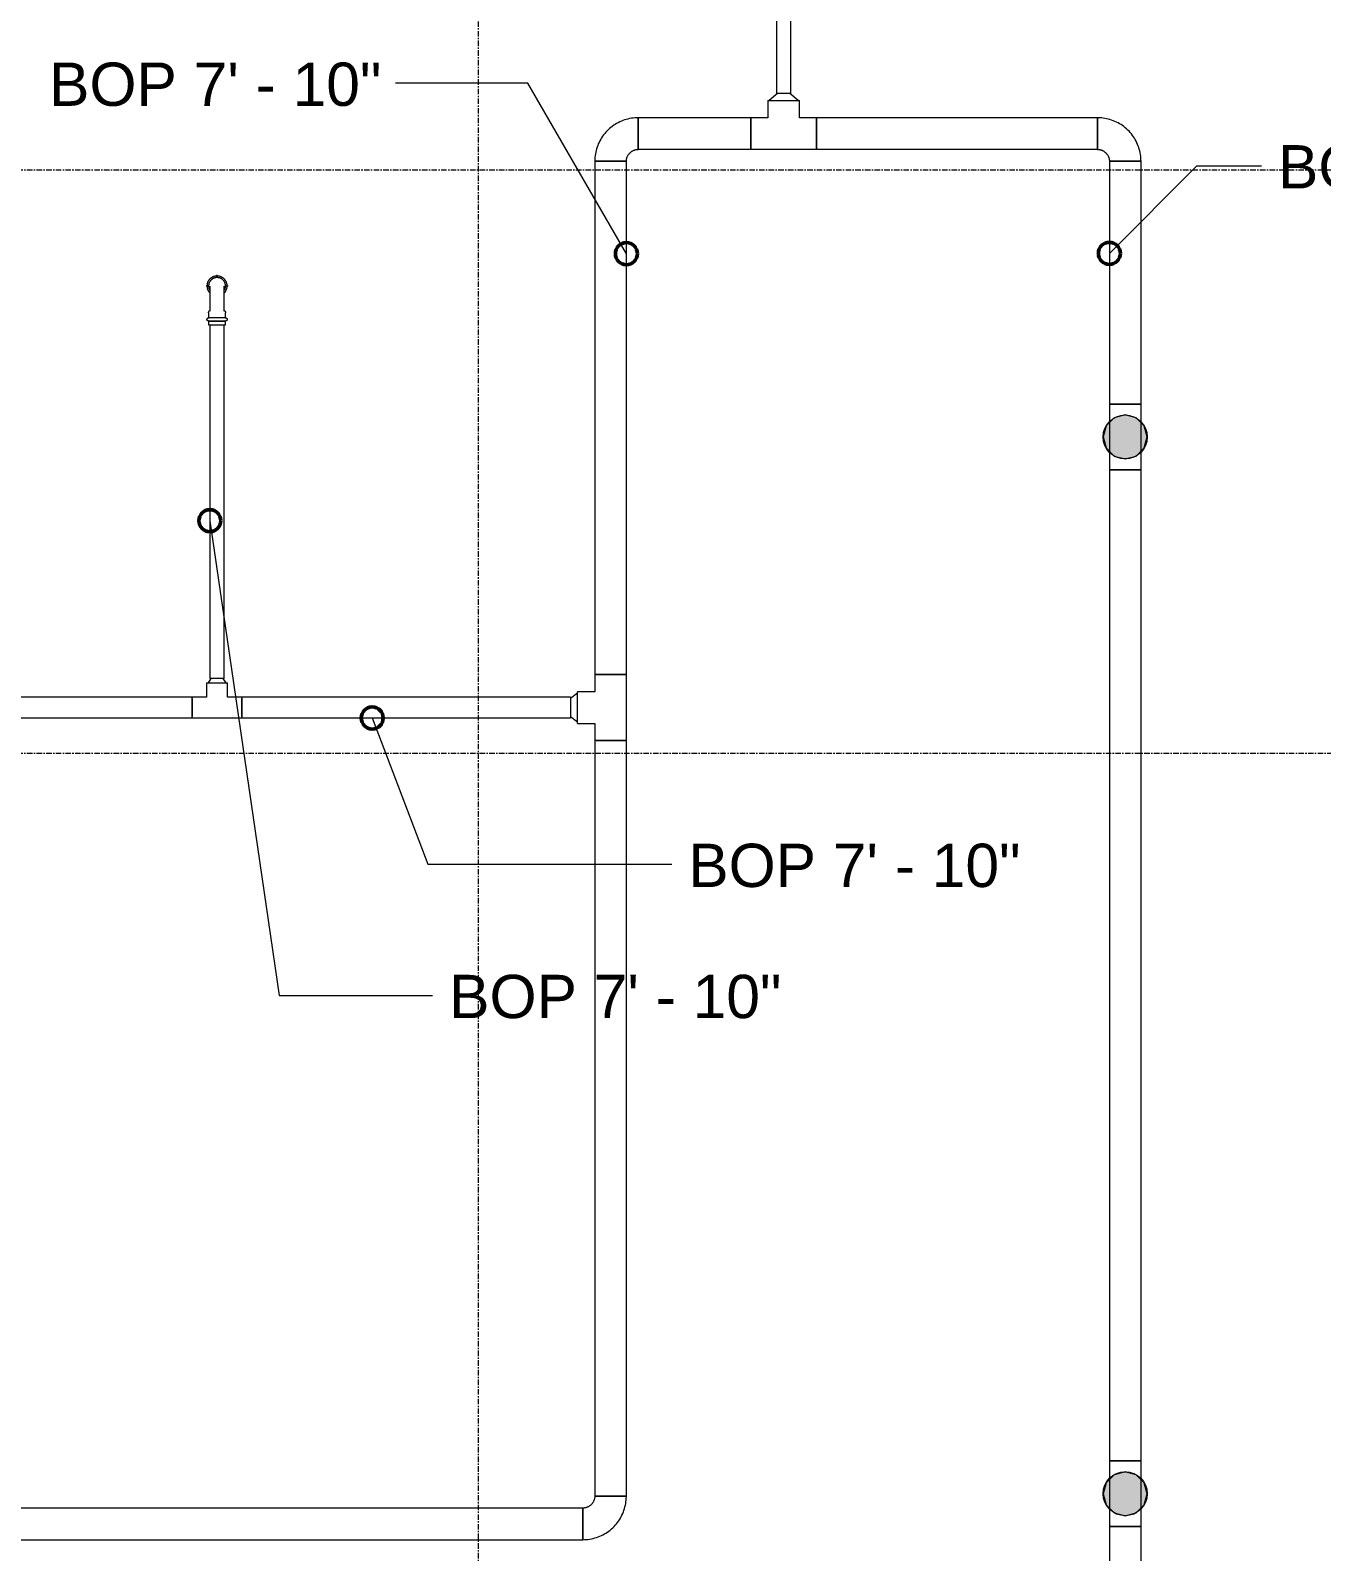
# Model space of a CAD drawing. Header units: inches. Extents: x -3679 to 241, y -496 to 1784.
# Drawn here: x -385.7 to -268.4, y 614.5 to 752.7 of the extents above; entities that cross this region are included whole.
import ezdxf

# ---------------------------------------------------------------- set-up
doc = ezdxf.new("R2010")
doc.units = ezdxf.units.IN
doc.header["$MEASUREMENT"] = 0
doc.linetypes.add('Grid Line', pattern=[0.875, 0.5, -0.125, 0.125, -0.125])
for name, color, linetype, lineweight in [('A-ANNO-NOTE', 250, 'Continuous', 9), ('G-ANNO-DIMS', 251, 'Continuous', 9), ('P-PIPE', 1, 'Continuous', 9), ('P-PIPE-CNTR', 1, 'Continuous', 9), ('S-GRID', 8, 'Continuous', 9)]:
    doc.layers.add(name, color=color, linetype=linetype, lineweight=lineweight)
doc.styles.add('Arial', font='arial.ttf', dxfattribs={"height": 3.934132})

# ---------------------------------------------------------------- blocks, each defined once
blk = doc.blocks.new('Elbow - Welded - Generic - Standard-1127339-SECOND LEVEL')
at = {"layer": 'P-PIPE'}
for p, q in [((-2.52, 1.25), (-2.52, 1.39)), ((-1.39, 2.52), (-1.25, 2.52)), ((-1.24, 2.52), (-1.02, 2.52)), ((-1.02, 2.52), (-0.72, 2.52)), ((-0.72, 2.52), (-0.37, 2.52)), ((-0.37, 2.52), (0.37, 2.52)), ((0.37, 2.52), (0.72, 2.52)), ((0.72, 2.52), (1.02, 2.52)), ((1.02, 2.52), (1.24, 2.52)), ((1.25, 2.52), (1.39, 2.52)), ((-2.52, 1.02), (-2.52, 1.24)), ((-2.52, 0.72), (-2.52, 1.02)), ((-2.52, 0.37), (-2.52, 0.72)), ((-2.52, -0.37), (-2.52, 0.37)), ((-2.52, -0.72), (-2.52, -0.37)), ((-2.52, -1.02), (-2.52, -0.72)), ((-2.52, -1.24), (-2.52, -1.02)), ((-2.52, -1.39), (-2.52, -1.25))]:
    blk.add_line(p, q, dxfattribs=at)
at = {"layer": 'P-PIPE', "flags": 128}
for points in [[(-2.52, -1.44), (-2.36, -1.43), (-2.2, -1.42), (-2.05, -1.41), (-1.89, -1.39), (-1.73, -1.36), (-1.58, -1.32), (-1.43, -1.28), (-1.28, -1.24), (-1.13, -1.18), (-0.98, -1.12), (-0.83, -1.06), (-0.69, -0.99), (-0.55, -0.91), (-0.42, -0.83), (-0.29, -0.75), (-0.16, -0.65), (-0.03, -0.56), (0.09, -0.45), (0.21, -0.35), (0.32, -0.24), (0.43, -0.12), (0.53, 0), (0.63, 0.12), (0.72, 0.25), (0.81, 0.38), (0.89, 0.52), (0.97, 0.65), (1.04, 0.8), (1.11, 0.94), (1.17, 1.09), (1.22, 1.23), (1.27, 1.39), (1.31, 1.54), (1.35, 1.69), (1.38, 1.85), (1.4, 2), (1.42, 2.16), (1.43, 2.32), (1.44, 2.48), (1.44, 2.52)], [(-1.44, 2.52), (-1.44, 2.48), (-1.44, 2.43), (-1.44, 2.39), (-1.45, 2.35), (-1.46, 2.3), (-1.47, 2.26), (-1.48, 2.22), (-1.49, 2.18), (-1.51, 2.14), (-1.52, 2.1), (-1.54, 2.06), (-1.56, 2.02), (-1.58, 1.98), (-1.6, 1.94), (-1.63, 1.91), (-1.65, 1.87), (-1.68, 1.84), (-1.71, 1.81), (-1.73, 1.77), (-1.77, 1.74), (-1.8, 1.71), (-1.83, 1.69), (-1.86, 1.66), (-1.9, 1.63), (-1.93, 1.61), (-1.97, 1.59), (-2.01, 1.56), (-2.05, 1.55), (-2.09, 1.53), (-2.13, 1.51), (-2.17, 1.5), (-2.21, 1.48), (-2.25, 1.47), (-2.29, 1.46), (-2.34, 1.45), (-2.38, 1.45), (-2.42, 1.44), (-2.46, 1.44), (-2.51, 1.44), (-2.52, 1.44)]]:
    blk.add_lwpolyline(points, dxfattribs=at)
blk = doc.blocks.new('Victaulic-VicPress316-Elbow 90-45deg Style P568_P571 - Standard-523083-SECOND LEVEL')
at = {"layer": 'P-PIPE'}
for p, q in [((-3178.28, 1233.46), (-3178.28, 1232.57)), ((-3176.97, 1232.57), (-3176.97, 1233.46)), ((-3178.39, 1232.42), (-3178.39, 1231.96)), ((-3177.63, 1231.96), (-3178.39, 1231.96)), ((-3178.39, 1231.67), (-3178.39, 1231.33)), ((-3177.63, 1231.67), (-3178.39, 1231.67)), ((-3178.39, 1231.33), (-3177.63, 1231.33)), ((-3176.86, 1231.96), (-3177.63, 1231.96)), ((-3176.86, 1231.67), (-3177.63, 1231.67)), ((-3177.63, 1231.33), (-3176.86, 1231.33)), ((-3176.86, 1231.96), (-3176.86, 1232.42)), ((-3176.86, 1231.33), (-3176.86, 1231.67))]:
    blk.add_line(p, q, dxfattribs=at)
at = {"layer": 'P-PIPE', "flags": 128}
for points in [[(-3177.63, 1235.77), (-3177.66, 1235.77), (-3177.7, 1235.76), (-3177.73, 1235.76), (-3177.77, 1235.76), (-3177.81, 1235.75), (-3177.84, 1235.74), (-3177.88, 1235.73), (-3177.91, 1235.72), (-3177.95, 1235.71), (-3177.98, 1235.69), (-3178.01, 1235.68), (-3178.05, 1235.66), (-3178.08, 1235.65), (-3178.11, 1235.63), (-3178.14, 1235.61), (-3178.17, 1235.59), (-3178.2, 1235.56), (-3178.23, 1235.54), (-3178.25, 1235.52), (-3178.28, 1235.49), (-3178.3, 1235.46), (-3178.33, 1235.44), (-3178.35, 1235.41), (-3178.37, 1235.38), (-3178.39, 1235.35), (-3178.41, 1235.32), (-3178.43, 1235.28), (-3178.45, 1235.25), (-3178.46, 1235.22), (-3178.48, 1235.19), (-3178.49, 1235.15), (-3178.5, 1235.12), (-3178.51, 1235.08), (-3178.52, 1235.05), (-3178.52, 1235.01), (-3178.53, 1234.97), (-3178.53, 1234.94), (-3178.54, 1234.9), (-3178.54, 1234.86), (-3178.54, 1234.83), (-3178.53, 1234.79), (-3178.53, 1234.76), (-3178.53, 1234.72), (-3178.52, 1234.68), (-3178.51, 1234.65), (-3178.5, 1234.61), (-3178.49, 1234.58), (-3178.48, 1234.54), (-3178.47, 1234.51), (-3178.45, 1234.48), (-3178.44, 1234.44), (-3178.42, 1234.41), (-3178.4, 1234.38), (-3178.38, 1234.35), (-3178.36, 1234.32), (-3178.34, 1234.29), (-3178.32, 1234.26), (-3178.29, 1234.23)], [(-3177.63, 1235.62), (-3177.66, 1235.62), (-3177.69, 1235.62), (-3177.72, 1235.62), (-3177.75, 1235.61), (-3177.78, 1235.61), (-3177.81, 1235.6), (-3177.84, 1235.59), (-3177.87, 1235.58), (-3177.9, 1235.57), (-3177.92, 1235.56), (-3177.95, 1235.55), (-3177.98, 1235.53), (-3178.01, 1235.52), (-3178.03, 1235.5), (-3178.06, 1235.49), (-3178.08, 1235.47), (-3178.11, 1235.45), (-3178.13, 1235.43), (-3178.15, 1235.41), (-3178.17, 1235.39), (-3178.2, 1235.37), (-3178.22, 1235.34), (-3178.23, 1235.32), (-3178.25, 1235.29), (-3178.27, 1235.27), (-3178.29, 1235.24), (-3178.3, 1235.22), (-3178.31, 1235.19), (-3178.33, 1235.16), (-3178.34, 1235.13), (-3178.35, 1235.1), (-3178.36, 1235.07), (-3178.37, 1235.05), (-3178.37, 1235.02), (-3178.38, 1234.99), (-3178.38, 1234.95), (-3178.39, 1234.92), (-3178.39, 1234.89), (-3178.39, 1234.86), (-3178.39, 1234.83), (-3178.39, 1234.8), (-3178.39, 1234.77), (-3178.38, 1234.74), (-3178.38, 1234.71), (-3178.37, 1234.68), (-3178.36, 1234.65), (-3178.36, 1234.62), (-3178.35, 1234.59), (-3178.33, 1234.56), (-3178.32, 1234.54), (-3178.31, 1234.51), (-3178.29, 1234.48), (-3178.28, 1234.46)], [(-3176.97, 1234.22), (-3176.95, 1234.25), (-3176.92, 1234.27), (-3176.9, 1234.3), (-3176.88, 1234.33), (-3176.86, 1234.36), (-3176.84, 1234.39), (-3176.82, 1234.42), (-3176.8, 1234.46), (-3176.79, 1234.49), (-3176.77, 1234.52), (-3176.76, 1234.56), (-3176.75, 1234.59), (-3176.74, 1234.63), (-3176.73, 1234.66), (-3176.73, 1234.7), (-3176.72, 1234.74), (-3176.72, 1234.77), (-3176.71, 1234.81), (-3176.71, 1234.85), (-3176.71, 1234.88), (-3176.72, 1234.92), (-3176.72, 1234.95), (-3176.72, 1234.99), (-3176.73, 1235.03), (-3176.74, 1235.06), (-3176.75, 1235.1), (-3176.76, 1235.13), (-3176.77, 1235.17), (-3176.78, 1235.2), (-3176.8, 1235.23), (-3176.81, 1235.27), (-3176.83, 1235.3), (-3176.85, 1235.33), (-3176.87, 1235.36), (-3176.89, 1235.39), (-3176.91, 1235.42), (-3176.93, 1235.45), (-3176.96, 1235.48), (-3176.98, 1235.5), (-3177.01, 1235.53), (-3177.04, 1235.55), (-3177.06, 1235.57), (-3177.09, 1235.6), (-3177.12, 1235.62), (-3177.15, 1235.64), (-3177.19, 1235.65), (-3177.22, 1235.67), (-3177.25, 1235.69), (-3177.29, 1235.7), (-3177.32, 1235.71), (-3177.35, 1235.73), (-3177.39, 1235.74), (-3177.42, 1235.74), (-3177.46, 1235.75), (-3177.5, 1235.76), (-3177.53, 1235.76), (-3177.57, 1235.77), (-3177.61, 1235.77), (-3177.63, 1235.77)], [(-3176.96, 1234.47), (-3176.95, 1234.49), (-3176.94, 1234.52), (-3176.92, 1234.55), (-3176.91, 1234.58), (-3176.9, 1234.61), (-3176.89, 1234.64), (-3176.88, 1234.66), (-3176.88, 1234.69), (-3176.87, 1234.72), (-3176.87, 1234.75), (-3176.86, 1234.79), (-3176.86, 1234.82), (-3176.86, 1234.85), (-3176.86, 1234.88), (-3176.86, 1234.91), (-3176.86, 1234.94), (-3176.87, 1234.97), (-3176.87, 1235), (-3176.88, 1235.03), (-3176.89, 1235.06), (-3176.89, 1235.09), (-3176.9, 1235.12), (-3176.92, 1235.15), (-3176.93, 1235.17), (-3176.94, 1235.2), (-3176.96, 1235.23), (-3176.97, 1235.25), (-3176.99, 1235.28), (-3177.01, 1235.31), (-3177.02, 1235.33), (-3177.04, 1235.35), (-3177.06, 1235.38), (-3177.09, 1235.4), (-3177.11, 1235.42), (-3177.13, 1235.44), (-3177.15, 1235.46), (-3177.18, 1235.48), (-3177.2, 1235.5), (-3177.23, 1235.51), (-3177.26, 1235.53), (-3177.28, 1235.54), (-3177.31, 1235.55), (-3177.34, 1235.57), (-3177.37, 1235.58), (-3177.4, 1235.59), (-3177.43, 1235.6), (-3177.46, 1235.6), (-3177.49, 1235.61), (-3177.52, 1235.61), (-3177.55, 1235.62), (-3177.58, 1235.62), (-3177.61, 1235.62), (-3177.63, 1235.62)], [(-3178.28, 1234.85), (-3178.28, 1234.85), (-3178.28, 1234.85), (-3178.28, 1234.84), (-3178.28, 1234.84), (-3178.28, 1234.83), (-3178.28, 1234.81), (-3178.28, 1234.8), (-3178.28, 1234.78), (-3178.28, 1234.77), (-3178.28, 1234.74), (-3178.28, 1234.72), (-3178.28, 1234.7), (-3178.28, 1234.67), (-3178.28, 1234.64), (-3178.28, 1234.61), (-3178.28, 1234.58), (-3178.28, 1234.55), (-3178.28, 1234.51), (-3178.28, 1234.47), (-3178.28, 1234.43), (-3178.28, 1234.39), (-3178.28, 1234.35), (-3178.28, 1234.31), (-3178.28, 1234.26), (-3178.28, 1234.21), (-3178.28, 1234.17), (-3178.28, 1234.12), (-3178.28, 1234.07), (-3178.28, 1234.02), (-3178.28, 1233.97), (-3178.28, 1233.91), (-3178.28, 1233.86), (-3178.28, 1233.81), (-3178.28, 1233.75), (-3178.28, 1233.7), (-3178.28, 1233.64), (-3178.28, 1233.59), (-3178.28, 1233.53), (-3178.28, 1233.48), (-3178.28, 1233.46)], [(-3176.97, 1233.46), (-3176.97, 1233.52), (-3176.97, 1233.57), (-3176.97, 1233.63), (-3176.97, 1233.68), (-3176.97, 1233.74), (-3176.97, 1233.79), (-3176.97, 1233.85), (-3176.97, 1233.9), (-3176.97, 1233.95), (-3176.97, 1234), (-3176.97, 1234.06), (-3176.97, 1234.11), (-3176.97, 1234.15), (-3176.97, 1234.2), (-3176.97, 1234.25), (-3176.97, 1234.29), (-3176.97, 1234.34), (-3176.97, 1234.38), (-3176.97, 1234.42), (-3176.97, 1234.46), (-3176.97, 1234.5), (-3176.97, 1234.54), (-3176.97, 1234.57), (-3176.97, 1234.6), (-3176.97, 1234.63), (-3176.97, 1234.66), (-3176.97, 1234.69), (-3176.97, 1234.72), (-3176.97, 1234.74), (-3176.97, 1234.76), (-3176.97, 1234.78), (-3176.97, 1234.8), (-3176.97, 1234.81), (-3176.97, 1234.82), (-3176.97, 1234.83), (-3176.97, 1234.84), (-3176.97, 1234.85), (-3176.97, 1234.85), (-3176.97, 1234.85), (-3176.97, 1234.85)], [(-3178.39, 1232.42), (-3178.39, 1232.43), (-3178.39, 1232.44), (-3178.39, 1232.45), (-3178.39, 1232.46), (-3178.39, 1232.47), (-3178.38, 1232.48), (-3178.38, 1232.49), (-3178.38, 1232.5), (-3178.37, 1232.51), (-3178.37, 1232.52), (-3178.37, 1232.53), (-3178.36, 1232.54), (-3178.36, 1232.55), (-3178.35, 1232.56), (-3178.34, 1232.57), (-3178.34, 1232.58), (-3178.33, 1232.59), (-3178.32, 1232.6), (-3178.32, 1232.6), (-3178.31, 1232.61), (-3178.3, 1232.62), (-3178.29, 1232.63), (-3178.28, 1232.63), (-3178.28, 1232.63)], [(-3176.97, 1232.63), (-3176.96, 1232.63), (-3176.95, 1232.62), (-3176.94, 1232.61), (-3176.93, 1232.61), (-3176.93, 1232.6), (-3176.92, 1232.59), (-3176.91, 1232.58), (-3176.91, 1232.57), (-3176.9, 1232.56), (-3176.9, 1232.55), (-3176.89, 1232.54), (-3176.89, 1232.53), (-3176.88, 1232.52), (-3176.88, 1232.51), (-3176.87, 1232.5), (-3176.87, 1232.49), (-3176.87, 1232.48), (-3176.86, 1232.47), (-3176.86, 1232.46), (-3176.86, 1232.45), (-3176.86, 1232.44), (-3176.86, 1232.43), (-3176.86, 1232.42), (-3176.86, 1232.42)], [(-3178.39, 1231.67), (-3178.4, 1231.67), (-3178.4, 1231.67), (-3178.41, 1231.67), (-3178.41, 1231.68), (-3178.42, 1231.68), (-3178.43, 1231.68), (-3178.43, 1231.68), (-3178.44, 1231.68), (-3178.44, 1231.68), (-3178.45, 1231.68), (-3178.45, 1231.69), (-3178.46, 1231.69), (-3178.46, 1231.69), (-3178.47, 1231.7), (-3178.47, 1231.7), (-3178.48, 1231.7), (-3178.48, 1231.71), (-3178.49, 1231.71), (-3178.49, 1231.71), (-3178.5, 1231.72), (-3178.5, 1231.72), (-3178.5, 1231.73), (-3178.51, 1231.73), (-3178.51, 1231.74), (-3178.51, 1231.74), (-3178.52, 1231.75), (-3178.52, 1231.75), (-3178.52, 1231.76), (-3178.52, 1231.76), (-3178.53, 1231.77), (-3178.53, 1231.77), (-3178.53, 1231.78), (-3178.53, 1231.78), (-3178.53, 1231.79), (-3178.53, 1231.79), (-3178.54, 1231.8), (-3178.54, 1231.81), (-3178.54, 1231.81), (-3178.54, 1231.82), (-3178.54, 1231.82), (-3178.54, 1231.83), (-3178.54, 1231.83), (-3178.54, 1231.84), (-3178.53, 1231.85), (-3178.53, 1231.85), (-3178.53, 1231.86), (-3178.53, 1231.86), (-3178.53, 1231.87), (-3178.53, 1231.87), (-3178.52, 1231.88), (-3178.52, 1231.88), (-3178.52, 1231.89), (-3178.52, 1231.89), (-3178.51, 1231.9), (-3178.51, 1231.9), (-3178.51, 1231.91), (-3178.5, 1231.91), (-3178.5, 1231.92), (-3178.49, 1231.92), (-3178.49, 1231.93), (-3178.49, 1231.93), (-3178.48, 1231.93), (-3178.48, 1231.94), (-3178.47, 1231.94), (-3178.47, 1231.94), (-3178.46, 1231.95), (-3178.46, 1231.95), (-3178.45, 1231.95), (-3178.45, 1231.95), (-3178.44, 1231.96), (-3178.43, 1231.96), (-3178.43, 1231.96), (-3178.42, 1231.96), (-3178.42, 1231.96), (-3178.41, 1231.96), (-3178.41, 1231.96), (-3178.4, 1231.96), (-3178.39, 1231.96), (-3178.39, 1231.96)], [(-3177.63, 1231.96), (-3177.66, 1231.96), (-3177.69, 1231.96), (-3177.72, 1231.96), (-3177.75, 1231.96), (-3177.78, 1231.96), (-3177.81, 1231.96), (-3177.84, 1231.96), (-3177.87, 1231.96), (-3177.9, 1231.96), (-3177.92, 1231.96), (-3177.95, 1231.96), (-3177.98, 1231.96), (-3178.01, 1231.96), (-3178.03, 1231.96), (-3178.06, 1231.96), (-3178.08, 1231.96), (-3178.11, 1231.96), (-3178.13, 1231.96), (-3178.15, 1231.96), (-3178.17, 1231.96), (-3178.2, 1231.96), (-3178.22, 1231.96), (-3178.23, 1231.96), (-3178.25, 1231.96), (-3178.27, 1231.96), (-3178.29, 1231.96), (-3178.3, 1231.96), (-3178.31, 1231.96), (-3178.33, 1231.96), (-3178.34, 1231.96), (-3178.35, 1231.96), (-3178.36, 1231.96), (-3178.37, 1231.96), (-3178.37, 1231.96), (-3178.38, 1231.96), (-3178.38, 1231.96), (-3178.39, 1231.96), (-3178.39, 1231.96), (-3178.39, 1231.96), (-3178.39, 1231.96)], [(-3178.39, 1231.96), (-3178.39, 1231.96), (-3178.39, 1231.96), (-3178.39, 1231.96), (-3178.38, 1231.96), (-3178.38, 1231.96), (-3178.37, 1231.96), (-3178.36, 1231.96), (-3178.35, 1231.96)], [(-3178.35, 1231.67), (-3178.36, 1231.67), (-3178.37, 1231.67), (-3178.37, 1231.67), (-3178.38, 1231.67), (-3178.38, 1231.67), (-3178.39, 1231.67), (-3178.39, 1231.67), (-3178.39, 1231.67), (-3178.39, 1231.67)], [(-3178.39, 1231.67), (-3178.39, 1231.67), (-3178.39, 1231.67), (-3178.39, 1231.67), (-3178.38, 1231.67), (-3178.38, 1231.67), (-3178.37, 1231.67), (-3178.36, 1231.67), (-3178.35, 1231.67), (-3178.34, 1231.67), (-3178.33, 1231.67), (-3178.32, 1231.67), (-3178.3, 1231.67), (-3178.29, 1231.67), (-3178.27, 1231.67), (-3178.26, 1231.67), (-3178.24, 1231.67), (-3178.22, 1231.67), (-3178.2, 1231.67), (-3178.18, 1231.67), (-3178.16, 1231.67), (-3178.14, 1231.67), (-3178.11, 1231.67), (-3178.09, 1231.67), (-3178.06, 1231.67), (-3178.04, 1231.67), (-3178.01, 1231.67), (-3177.99, 1231.67), (-3177.96, 1231.67), (-3177.93, 1231.67), (-3177.9, 1231.67), (-3177.87, 1231.67), (-3177.84, 1231.67), (-3177.82, 1231.67), (-3177.79, 1231.67), (-3177.76, 1231.67), (-3177.72, 1231.67), (-3177.69, 1231.67), (-3177.66, 1231.67), (-3177.63, 1231.67), (-3177.63, 1231.67)], [(-3176.86, 1231.96), (-3176.86, 1231.96), (-3176.86, 1231.96), (-3176.86, 1231.96), (-3176.87, 1231.96), (-3176.87, 1231.96), (-3176.88, 1231.96), (-3176.89, 1231.96), (-3176.9, 1231.96), (-3176.91, 1231.96), (-3176.92, 1231.96), (-3176.93, 1231.96), (-3176.95, 1231.96), (-3176.96, 1231.96), (-3176.98, 1231.96), (-3176.99, 1231.96), (-3177.01, 1231.96), (-3177.03, 1231.96), (-3177.05, 1231.96), (-3177.07, 1231.96), (-3177.09, 1231.96), (-3177.11, 1231.96), (-3177.14, 1231.96), (-3177.16, 1231.96), (-3177.19, 1231.96), (-3177.21, 1231.96), (-3177.24, 1231.96), (-3177.26, 1231.96), (-3177.29, 1231.96), (-3177.32, 1231.96), (-3177.35, 1231.96), (-3177.38, 1231.96), (-3177.41, 1231.96), (-3177.43, 1231.96), (-3177.46, 1231.96), (-3177.49, 1231.96), (-3177.53, 1231.96), (-3177.56, 1231.96), (-3177.59, 1231.96), (-3177.62, 1231.96), (-3177.63, 1231.96)], [(-3177.63, 1231.67), (-3177.59, 1231.67), (-3177.56, 1231.67), (-3177.53, 1231.67), (-3177.5, 1231.67), (-3177.47, 1231.67), (-3177.44, 1231.67), (-3177.41, 1231.67), (-3177.38, 1231.67), (-3177.35, 1231.67), (-3177.33, 1231.67), (-3177.3, 1231.67), (-3177.27, 1231.67), (-3177.24, 1231.67), (-3177.22, 1231.67), (-3177.19, 1231.67), (-3177.17, 1231.67), (-3177.14, 1231.67), (-3177.12, 1231.67), (-3177.1, 1231.67), (-3177.08, 1231.67), (-3177.05, 1231.67), (-3177.03, 1231.67), (-3177.02, 1231.67), (-3177, 1231.67), (-3176.98, 1231.67), (-3176.96, 1231.67), (-3176.95, 1231.67), (-3176.94, 1231.67), (-3176.92, 1231.67), (-3176.91, 1231.67), (-3176.9, 1231.67), (-3176.89, 1231.67), (-3176.88, 1231.67), (-3176.88, 1231.67), (-3176.87, 1231.67), (-3176.87, 1231.67), (-3176.86, 1231.67), (-3176.86, 1231.67), (-3176.86, 1231.67), (-3176.86, 1231.67)], [(-3176.9, 1231.96), (-3176.89, 1231.96), (-3176.88, 1231.96), (-3176.88, 1231.96), (-3176.87, 1231.96), (-3176.87, 1231.96), (-3176.86, 1231.96), (-3176.86, 1231.96), (-3176.86, 1231.96), (-3176.86, 1231.96)], [(-3176.86, 1231.67), (-3176.86, 1231.67), (-3176.86, 1231.67), (-3176.86, 1231.67), (-3176.87, 1231.67), (-3176.87, 1231.67), (-3176.88, 1231.67), (-3176.89, 1231.67), (-3176.9, 1231.67)], [(-3176.86, 1231.96), (-3176.85, 1231.96), (-3176.85, 1231.96), (-3176.84, 1231.96), (-3176.84, 1231.96), (-3176.83, 1231.96), (-3176.82, 1231.96), (-3176.82, 1231.96), (-3176.81, 1231.96), (-3176.81, 1231.96), (-3176.8, 1231.95), (-3176.8, 1231.95), (-3176.79, 1231.95), (-3176.79, 1231.95), (-3176.78, 1231.94), (-3176.78, 1231.94), (-3176.77, 1231.94), (-3176.77, 1231.93), (-3176.76, 1231.93), (-3176.76, 1231.92), (-3176.75, 1231.92), (-3176.75, 1231.92), (-3176.75, 1231.91), (-3176.74, 1231.91), (-3176.74, 1231.9), (-3176.74, 1231.9), (-3176.73, 1231.89), (-3176.73, 1231.89), (-3176.73, 1231.88), (-3176.73, 1231.88), (-3176.72, 1231.87), (-3176.72, 1231.87), (-3176.72, 1231.86), (-3176.72, 1231.85), (-3176.72, 1231.85), (-3176.72, 1231.84), (-3176.71, 1231.84), (-3176.71, 1231.83), (-3176.71, 1231.83), (-3176.71, 1231.82), (-3176.71, 1231.81), (-3176.71, 1231.81), (-3176.71, 1231.8), (-3176.71, 1231.8), (-3176.72, 1231.79), (-3176.72, 1231.79), (-3176.72, 1231.78), (-3176.72, 1231.77), (-3176.72, 1231.77), (-3176.72, 1231.76), (-3176.73, 1231.76), (-3176.73, 1231.75), (-3176.73, 1231.75), (-3176.73, 1231.74), (-3176.74, 1231.74), (-3176.74, 1231.73), (-3176.74, 1231.73), (-3176.75, 1231.72), (-3176.75, 1231.72), (-3176.76, 1231.72), (-3176.76, 1231.71), (-3176.76, 1231.71), (-3176.77, 1231.7), (-3176.77, 1231.7), (-3176.78, 1231.7), (-3176.78, 1231.69), (-3176.79, 1231.69), (-3176.79, 1231.69), (-3176.8, 1231.69), (-3176.8, 1231.68), (-3176.81, 1231.68), (-3176.82, 1231.68), (-3176.82, 1231.68), (-3176.83, 1231.68), (-3176.83, 1231.68), (-3176.84, 1231.67), (-3176.84, 1231.67), (-3176.85, 1231.67), (-3176.86, 1231.67), (-3176.86, 1231.67)]]:
    blk.add_lwpolyline(points, dxfattribs=at)

msp = doc.modelspace()

# ---------------------------------------------------------------- hatches: boundary and pattern name
at = {"layer": 'A-ANNO-NOTE'}
for points in [[(-286.25, 713.74), (-285.25, 714.01), (-284.52, 714.74), (-284.25, 715.74), (-284.52, 716.74), (-285.25, 717.47), (-286.25, 717.74), (-287.25, 717.47), (-287.98, 716.74), (-288.25, 715.74), (-287.98, 714.74), (-287.25, 714.01)], [(-286.25, 617.74), (-285.25, 618.01), (-284.52, 618.74), (-284.25, 619.74), (-284.52, 620.74), (-285.25, 621.47), (-286.25, 621.74), (-287.25, 621.47), (-287.98, 620.74), (-288.25, 619.74), (-287.98, 618.74), (-287.25, 618.01)]]:
    msp.add_hatch(color=256, dxfattribs=at).paths.add_polyline_path(points, flags=0)
h = msp.add_hatch(color=256, dxfattribs=at)
edge = h.paths.add_edge_path(flags=0)
edge.add_arc((-286.25, 715.74), 2, 0, 360)
h = msp.add_hatch(color=256, dxfattribs=at)
edge = h.paths.add_edge_path(flags=0)
edge.add_arc((-286.25, 619.74), 2, 0, 360)

# ---------------------------------------------------------------- linework, layer by layer
for p, q in [((-287.25, 717.47), (-287.98, 716.74)), ((-286.25, 717.74), (-287.25, 717.47)), ((-285.25, 717.47), (-286.25, 717.74)), ((-284.52, 716.74), (-285.25, 717.47)), ((-287.98, 716.74), (-288.25, 715.74)), ((-284.25, 715.74), (-284.52, 716.74)), ((-288.25, 715.74), (-287.98, 714.74)), ((-287.98, 714.74), (-287.25, 714.01)), ((-285.25, 714.01), (-284.52, 714.74)), ((-284.52, 714.74), (-284.25, 715.74)), ((-287.25, 714.01), (-286.25, 713.74)), ((-286.25, 713.74), (-285.25, 714.01)), ((-287.98, 620.74), (-288.25, 619.74)), ((-287.25, 621.47), (-287.98, 620.74)), ((-286.25, 621.74), (-287.25, 621.47)), ((-285.25, 621.47), (-286.25, 621.74)), ((-284.52, 620.74), (-285.25, 621.47)), ((-284.25, 619.74), (-284.52, 620.74)), ((-288.25, 619.74), (-287.98, 618.74)), ((-284.52, 618.74), (-284.25, 619.74)), ((-287.98, 618.74), (-287.25, 618.01)), ((-287.25, 618.01), (-286.25, 617.74)), ((-286.25, 617.74), (-285.25, 618.01)), ((-285.25, 618.01), (-284.52, 618.74))]:
    msp.add_line(p, q, dxfattribs=at)
for centre in [(-286.25, 715.74), (-286.25, 619.74)]:
    msp.add_circle(centre, 2, dxfattribs=at)
at = {"layer": 'G-ANNO-DIMS'}
for p, q in [((-340.51, 747.88), (-352.54, 747.88)), ((-331.56, 732.39), (-340.51, 747.88)), ((-287.69, 732.42), (-279.73, 740.38)), ((-279.73, 740.38), (-273.87, 740.38)), ((-369.4, 708.13), (-363.09, 665.01)), ((-354.65, 690.21), (-349.6, 676.92)), ((-349.6, 676.92), (-327.44, 676.92)), ((-363.09, 665.01), (-349.16, 665.01))]:
    msp.add_line(p, q, dxfattribs=at)
at = {"layer": 'G-ANNO-DIMS', "lineweight": 50}
for centre in [(-331.56, 732.39), (-287.69, 732.42), (-369.4, 708.13), (-354.65, 690.21)]:
    msp.add_circle(centre, 1, dxfattribs=at)
at = {"layer": 'P-PIPE'}
for p, q in [((-317.93, 815.19), (-317.93, 746.95)), ((-316.62, 746.95), (-316.62, 815.19)), ((-318.71, 746.29), (-318.71, 744.74)), ((-318.71, 746.29), (-315.84, 746.29)), ((-317.84, 746.95), (-318.59, 746.29)), ((-316.62, 746.95), (-317.93, 746.95)), ((-315.96, 746.29), (-316.71, 746.95)), ((-315.84, 744.74), (-315.84, 746.29)), ((-320.27, 744.74), (-330.48, 744.74)), ((-330.48, 741.91), (-330.48, 744.74)), ((-318.71, 744.74), (-320.27, 744.74)), ((-320.27, 744.74), (-320.27, 744.02)), ((-320.27, 744.55), (-320.27, 744.69)), ((-320.27, 744.32), (-320.27, 744.55)), ((-320.27, 744.02), (-320.27, 744.32)), ((-320.27, 743.67), (-320.27, 744.02)), ((-320.27, 744.02), (-320.27, 741.87)), ((-320.27, 742.93), (-320.27, 743.67)), ((-314.28, 744.74), (-315.84, 744.74)), ((-288.77, 744.74), (-314.28, 744.74)), ((-314.28, 744.02), (-314.28, 744.74)), ((-314.28, 744.69), (-314.28, 744.55)), ((-314.28, 744.55), (-314.28, 744.32)), ((-314.28, 744.32), (-314.28, 744.02)), ((-314.28, 741.87), (-314.28, 744.02)), ((-314.28, 744.02), (-314.28, 743.67)), ((-314.28, 743.67), (-314.28, 742.93)), ((-288.77, 744.74), (-288.77, 741.91)), ((-320.27, 742.58), (-320.27, 742.93)), ((-320.27, 742.29), (-320.27, 742.58)), ((-320.27, 742.06), (-320.27, 742.29)), ((-320.27, 741.91), (-320.27, 742.06)), ((-314.28, 742.93), (-314.28, 742.58)), ((-314.28, 742.58), (-314.28, 742.29)), ((-314.28, 742.29), (-314.28, 742.06)), ((-314.28, 742.06), (-314.28, 741.91)), ((-334.44, 740.78), (-334.44, 694.15)), ((-334.44, 740.78), (-331.61, 740.78)), ((-331.61, 740.78), (-331.56, 740.78)), ((-331.56, 694.15), (-331.56, 740.78)), ((-330.48, 741.87), (-330.48, 741.91)), ((-330.48, 741.87), (-320.27, 741.87)), ((-320.27, 741.87), (-314.28, 741.87)), ((-314.28, 741.87), (-288.77, 741.87)), ((-288.77, 741.91), (-288.77, 741.87)), ((-287.69, 740.78), (-287.69, 718.73)), ((-287.69, 740.78), (-287.64, 740.78)), ((-287.64, 740.78), (-284.81, 740.78)), ((-284.81, 718.73), (-284.81, 740.78)), ((-369.4, 725.94), (-369.4, 693.81)), ((-368.09, 693.81), (-368.09, 725.94)), ((-284.81, 718.73), (-287.69, 718.73)), ((-287.69, 718.73), (-287.69, 712.75)), ((-287.64, 718.73), (-287.5, 718.73)), ((-287.49, 718.73), (-287.27, 718.73)), ((-287.27, 718.73), (-286.97, 718.73)), ((-286.97, 718.73), (-286.62, 718.73)), ((-286.62, 718.73), (-286.25, 718.73)), ((-286.25, 718.73), (-285.88, 718.73)), ((-285.88, 718.73), (-285.53, 718.73)), ((-285.53, 718.73), (-285.23, 718.73)), ((-285.23, 718.73), (-285.01, 718.73)), ((-285, 718.73), (-284.86, 718.73)), ((-284.81, 712.75), (-284.81, 718.73)), ((-287.69, 712.75), (-287.69, 622.73)), ((-287.69, 712.75), (-284.81, 712.75)), ((-287.5, 712.75), (-287.64, 712.75)), ((-287.27, 712.75), (-287.49, 712.75)), ((-286.97, 712.75), (-287.27, 712.75)), ((-286.62, 712.75), (-286.97, 712.75)), ((-286.25, 712.75), (-286.62, 712.75)), ((-285.88, 712.75), (-286.25, 712.75)), ((-285.53, 712.75), (-285.88, 712.75)), ((-285.23, 712.75), (-285.53, 712.75)), ((-285.01, 712.75), (-285.23, 712.75)), ((-284.86, 712.75), (-285, 712.75)), ((-284.81, 622.73), (-284.81, 712.75)), ((-369.31, 693.81), (-369.56, 693.4)), ((-368.09, 693.81), (-369.4, 693.81)), ((-367.93, 693.4), (-368.18, 693.81)), ((-333.72, 694.15), (-334.44, 694.15)), ((-334.44, 694.15), (-334.44, 692.6)), ((-334.39, 694.15), (-334.25, 694.15)), ((-334.24, 694.15), (-334.02, 694.15)), ((-334.02, 694.15), (-333.72, 694.15)), ((-331.56, 694.15), (-333.72, 694.15)), ((-333.72, 694.15), (-333.37, 694.15)), ((-333.37, 694.15), (-332.63, 694.15)), ((-332.63, 694.15), (-332.28, 694.15)), ((-332.28, 694.15), (-331.98, 694.15)), ((-331.98, 694.15), (-331.76, 694.15)), ((-331.75, 694.15), (-331.61, 694.15)), ((-331.56, 688.17), (-331.56, 694.15)), ((-369.7, 693.4), (-369.7, 692.11)), ((-369.7, 693.4), (-367.79, 693.4)), ((-367.79, 692.11), (-367.79, 693.4)), ((-335.99, 692.47), (-336.65, 691.97)), ((-334.44, 692.6), (-335.99, 692.6)), ((-335.99, 689.72), (-335.99, 692.6)), ((-370.99, 692.11), (-421.61, 692.11)), ((-369.7, 692.11), (-370.99, 692.11)), ((-370.99, 690.21), (-370.99, 692.11)), ((-370.99, 691.98), (-370.99, 691.83)), ((-370.99, 691.83), (-370.99, 691.63)), ((-370.99, 691.63), (-370.99, 691.41)), ((-370.99, 691.41), (-370.99, 690.91)), ((-366.5, 692.11), (-367.79, 692.11)), ((-336.65, 692.11), (-366.5, 692.11)), ((-366.5, 692.11), (-366.5, 690.21)), ((-366.5, 691.83), (-366.5, 691.98)), ((-366.5, 691.63), (-366.5, 691.83)), ((-366.5, 691.41), (-366.5, 691.63)), ((-366.5, 690.91), (-366.5, 691.41)), ((-336.65, 692.11), (-336.65, 690.21)), ((-421.61, 690.21), (-370.99, 690.21)), ((-370.99, 690.91), (-370.99, 690.68)), ((-370.99, 690.68), (-370.99, 690.49)), ((-370.99, 690.49), (-370.99, 690.34)), ((-370.99, 690.21), (-366.5, 690.21)), ((-366.5, 690.68), (-366.5, 690.91)), ((-366.5, 690.49), (-366.5, 690.68)), ((-366.5, 690.34), (-366.5, 690.49)), ((-366.5, 690.21), (-336.65, 690.21)), ((-336.65, 690.35), (-335.99, 689.85)), ((-335.99, 689.72), (-334.44, 689.72)), ((-334.44, 689.72), (-334.44, 688.17)), ((-334.44, 688.17), (-334.44, 619.51)), ((-334.44, 688.17), (-333.72, 688.17)), ((-334.25, 688.17), (-334.39, 688.17)), ((-334.02, 688.17), (-334.24, 688.17)), ((-333.72, 688.17), (-334.02, 688.17)), ((-333.37, 688.17), (-333.72, 688.17)), ((-333.72, 688.17), (-331.56, 688.17)), ((-332.63, 688.17), (-333.37, 688.17)), ((-332.28, 688.17), (-332.63, 688.17)), ((-331.98, 688.17), (-332.28, 688.17)), ((-331.76, 688.17), (-331.98, 688.17)), ((-331.61, 688.17), (-331.75, 688.17)), ((-331.56, 619.51), (-331.56, 688.17)), ((-284.81, 622.73), (-287.69, 622.73)), ((-287.69, 622.73), (-287.69, 616.75)), ((-287.64, 622.73), (-287.5, 622.73)), ((-287.49, 622.73), (-287.27, 622.73)), ((-287.27, 622.73), (-286.97, 622.73)), ((-286.97, 622.73), (-286.62, 622.73)), ((-286.62, 622.73), (-286.25, 622.73)), ((-286.25, 622.73), (-285.88, 622.73)), ((-285.88, 622.73), (-285.53, 622.73)), ((-285.53, 622.73), (-285.23, 622.73)), ((-285.23, 622.73), (-285.01, 622.73)), ((-285, 622.73), (-284.86, 622.73)), ((-284.81, 616.75), (-284.81, 622.73)), ((-334.39, 619.51), (-334.44, 619.51)), ((-331.56, 619.51), (-334.39, 619.51)), ((-335.52, 618.43), (-477.41, 618.43)), ((-335.52, 618.43), (-335.52, 618.38)), ((-335.52, 618.38), (-335.52, 615.56)), ((-287.69, 616.75), (-287.69, 584.09)), ((-287.69, 616.75), (-284.81, 616.75)), ((-287.5, 616.75), (-287.64, 616.75)), ((-287.27, 616.75), (-287.49, 616.75)), ((-286.97, 616.75), (-287.27, 616.75)), ((-286.62, 616.75), (-286.97, 616.75)), ((-286.25, 616.75), (-286.62, 616.75)), ((-285.88, 616.75), (-286.25, 616.75)), ((-285.53, 616.75), (-285.88, 616.75)), ((-285.23, 616.75), (-285.53, 616.75)), ((-285.01, 616.75), (-285.23, 616.75)), ((-284.86, 616.75), (-285, 616.75)), ((-284.81, 584.09), (-284.81, 616.75)), ((-477.41, 615.56), (-335.52, 615.56))]:
    msp.add_line(p, q, dxfattribs=at)
at = {"layer": 'P-PIPE-CNTR'}
for p, q in [((-368.74, 730.2), (-368.74, 730.46)), ((-369.74, 729.46), (-369.48, 729.46)), ((-368.01, 729.46), (-367.74, 729.46))]:
    msp.add_line(p, q, dxfattribs=at)
at = {"layer": 'S-GRID', "linetype": 'Grid Line'}
for p, q in [((-345, -484.26), (-345, 1771.74)), ((-3666.39, 740), (228, 740)), ((-3666.39, 687), (228, 687))]:
    msp.add_line(p, q, dxfattribs=at)

# ---------------------------------------------------------------- block references
at = {"layer": 'P-PIPE'}
for p, rotation in [((-333, 743.3), 180), ((-286.25, 743.3), 90)]:
    msp.add_blockref('Elbow - Welded - Generic - Standard-1127339-SECOND LEVEL', p, dxfattribs=dict(at, rotation=rotation))
for name, p in [('Victaulic-VicPress316-Elbow 90-45deg Style P568_P571 - Standard-523083-SECOND LEVEL', (2808.88, -505.4)), ('Elbow - Welded - Generic - Standard-1127339-SECOND LEVEL', (-333, 617))]:
    msp.add_blockref(name, p, dxfattribs=at)

# ---------------------------------------------------------------- texts
at = {"layer": 'G-ANNO-DIMS', "char_height": 3.9341, "width": 35.952, "attachment_point": 1, "line_spacing_factor": 0.938532, "style": 'Arial'}
for insert in [(-384, 749.75), (-272.37, 742.25), (-325.94, 678.79), (-347.66, 666.88)]:
    msp.add_mtext('BOP 7\' - 10"', dxfattribs=dict(at, insert=insert))

doc.saveas('drawing.dxf')
